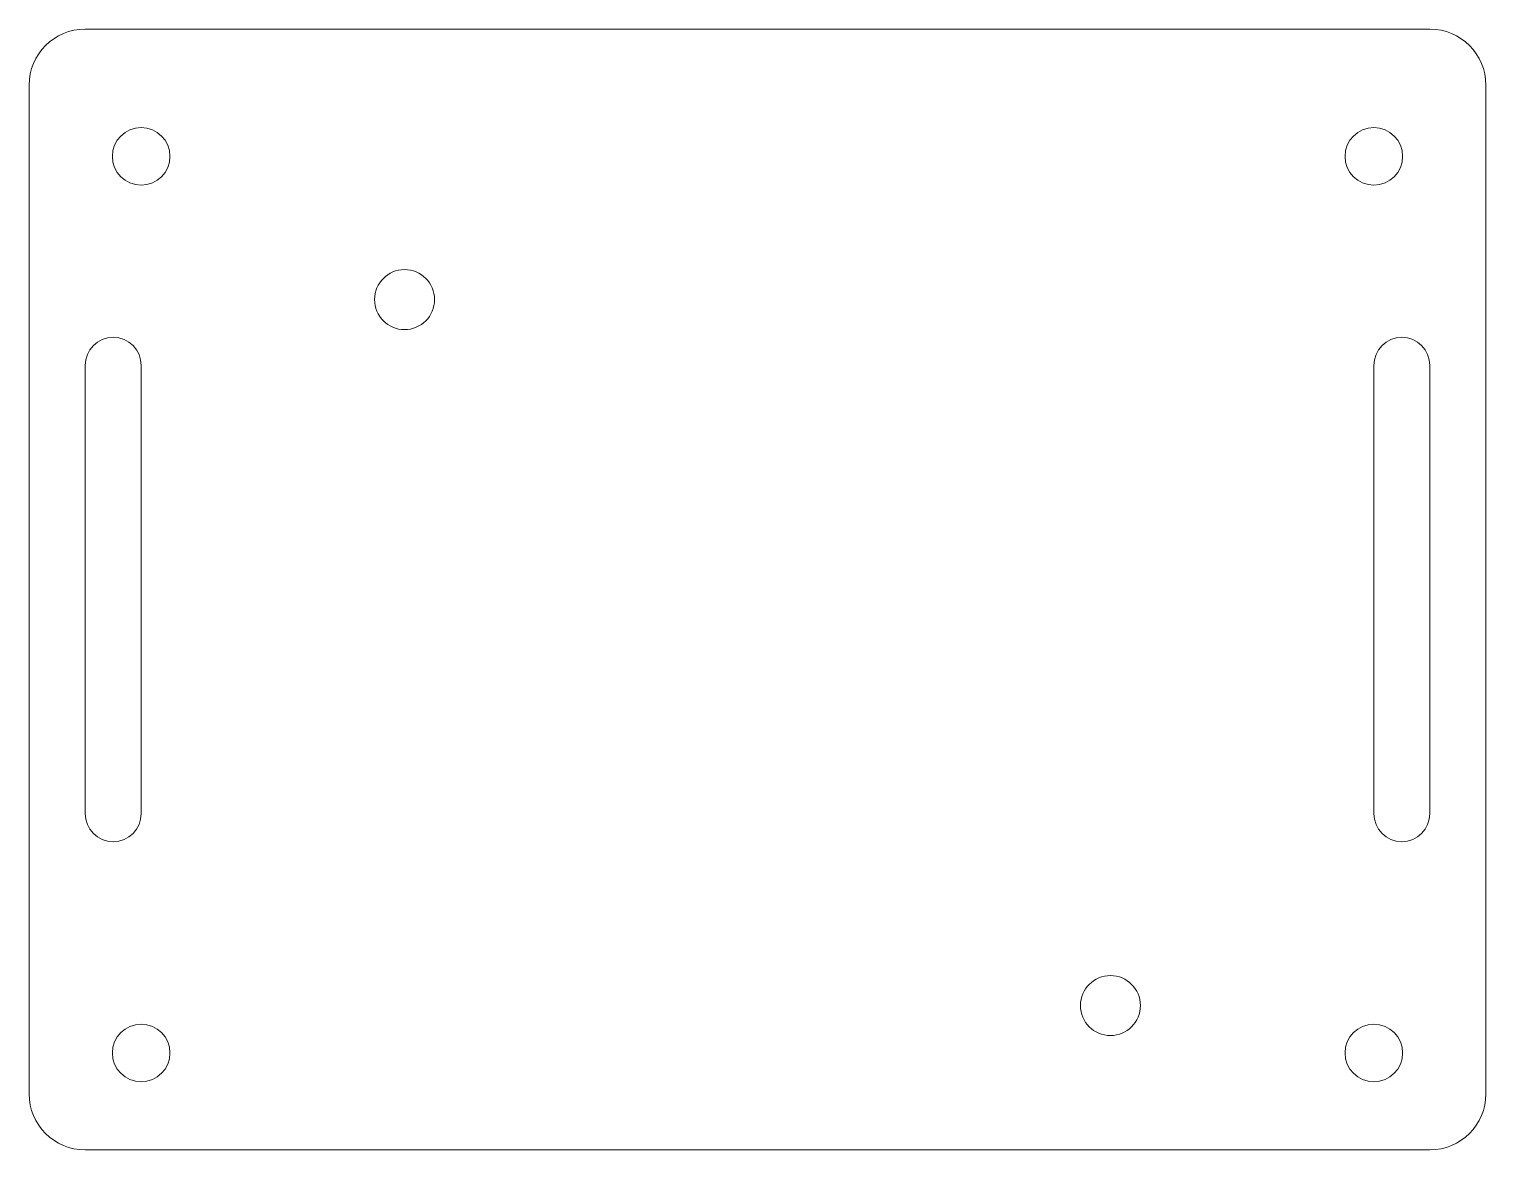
# Model space of a CAD drawing. Header units: millimetres. Extents: x 0 to 82.6, y 0 to 63.5.
import ezdxf

# ---------------------------------------------------------------- set-up
doc = ezdxf.new("R2010")
doc.units = ezdxf.units.MM
doc.layers.add('CUT', color=1, linetype='Continuous', lineweight=0)

msp = doc.modelspace()

# ---------------------------------------------------------------- linework, layer by layer
at = {"layer": 'CUT', "lineweight": 0}
for p, q in [((79.375, 63.5), (3.175, 63.5)), ((0, 60.325), (0, 3.175)), ((82.55, 3.175), (82.55, 60.325)), ((3.175, 44.45), (3.175, 19.05)), ((6.35, 44.45), (6.35, 19.05)), ((76.2, 44.45), (76.2, 19.05)), ((79.375, 44.45), (79.375, 19.05)), ((3.175, 0), (79.375, 0))]:
    msp.add_line(p, q, dxfattribs=at)
for centre, radius in [((6.35, 56.291), 1.632), ((76.2, 56.291), 1.632), ((21.275, 48.175), 1.7), ((61.275, 8.175), 1.7), ((6.35, 5.491), 1.632), ((76.2, 5.491), 1.632)]:
    msp.add_circle(centre, radius, dxfattribs=at)
for centre, radius, start, end in [((3.175, 60.325), 3.175, 90, 180), ((79.375, 60.325), 3.175, 0, 90), ((4.763, 44.45), 1.588, 0, 180), ((77.788, 44.45), 1.588, 0, 180), ((4.763, 19.05), 1.588, 180, 0), ((77.788, 19.05), 1.588, 180, 0), ((3.175, 3.175), 3.175, 180, 270), ((79.375, 3.175), 3.175, 270, 0)]:
    msp.add_arc(centre, radius, start, end, dxfattribs=at)

doc.saveas('drawing.dxf')
